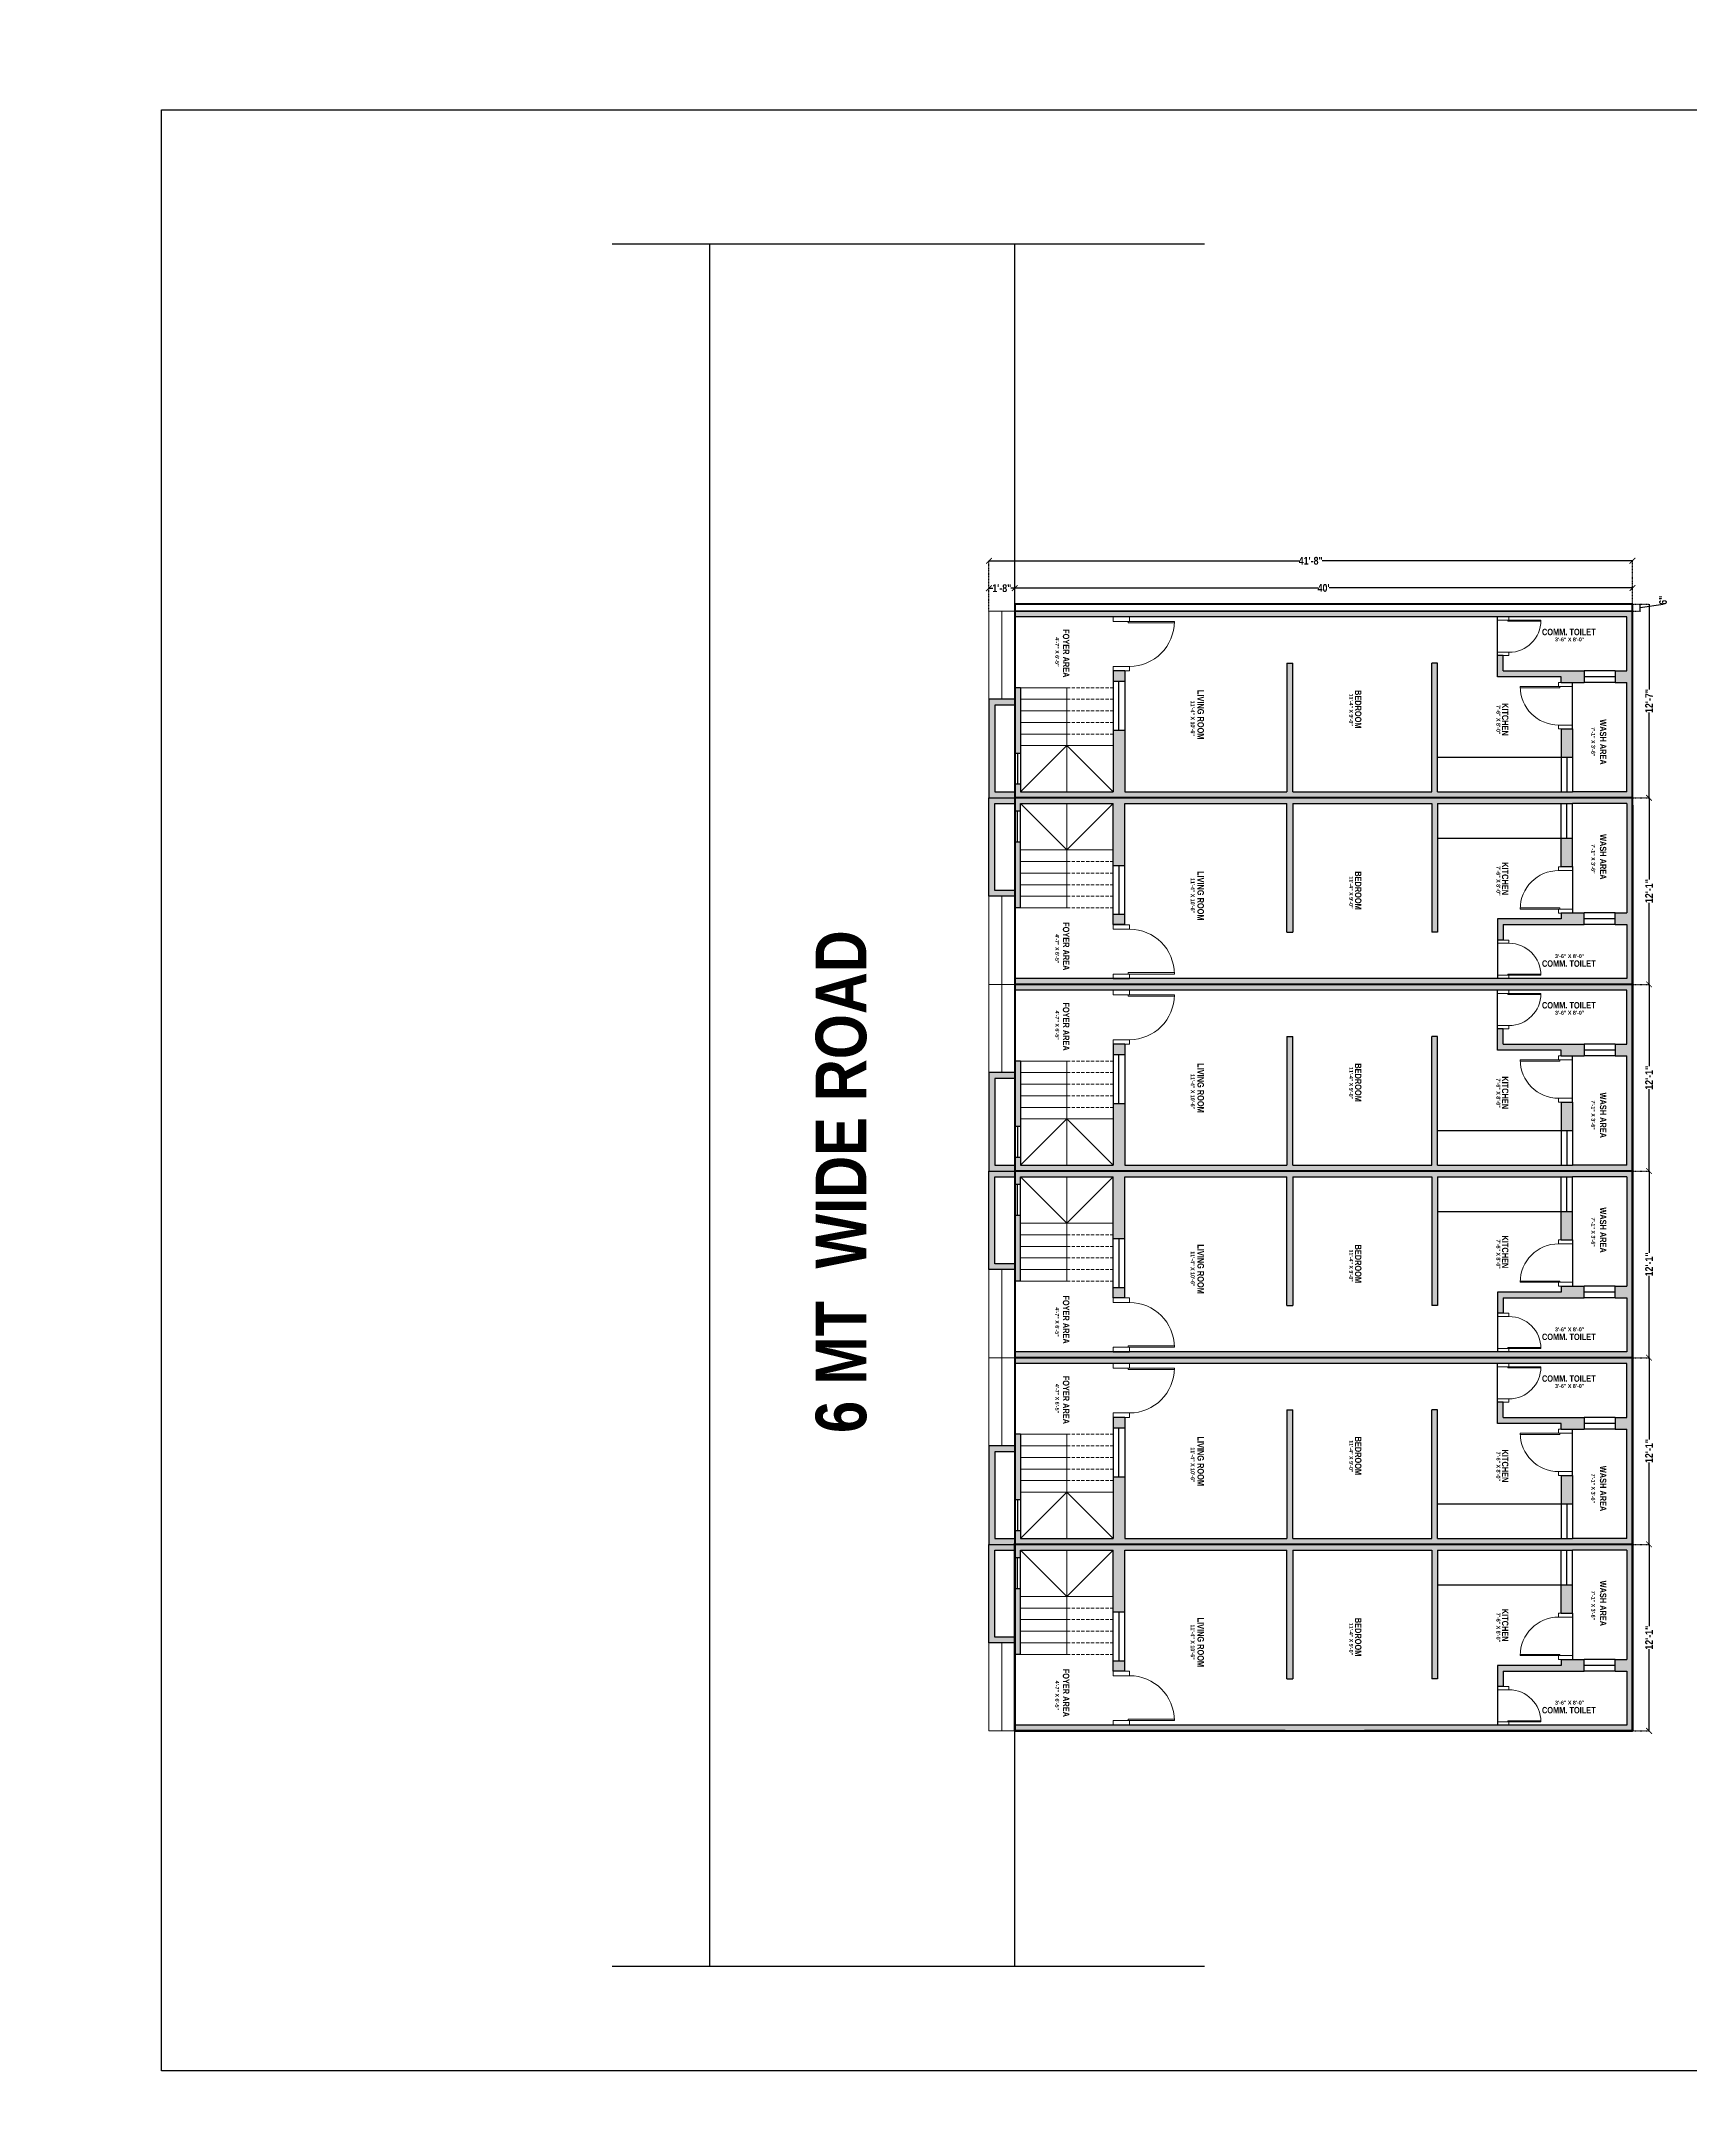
# Model space of a CAD drawing. Header units: inches. Extents: x 218041 to 238734, y -94371 to -86245.
# Drawn here: x 236203 to 237484, y -92760 to -91149 of the extents above; entities that cross this region are included whole.
import ezdxf

# ---------------------------------------------------------------- set-up
doc = ezdxf.new("R2010")
doc.units = ezdxf.units.IN
doc.header["$LTSCALE"] = 0.1
doc.header["$MEASUREMENT"] = 0
doc.header["$PDMODE"] = 35
doc.linetypes.add('DASHED2', pattern=[0.375, 0.25, -0.125])
doc.layers.add('dimension', color=5, linetype='Continuous')
doc.layers.add('TEXT', color=250, linetype='Continuous')
for name, color, linetype, lineweight in [('dw', 33, 'Continuous', 15), ('my wall', 7, 'Continuous', 20), ('Wall', 250, 'Continuous', 30)]:
    doc.layers.add(name, color=color, linetype=linetype, lineweight=lineweight)
doc.layers.add('garden', color=7, linetype='Continuous', lineweight=13, true_color=0x2e8a0a)
doc.styles.get("Standard").update_dxf_attribs({"font": 'swisscb.ttf'})
doc.dimstyles.get("Standard").update_dxf_attribs({"dimtxt": 7, "dimasz": 7, "dimexe": 7, "dimexo": 7, "dimgap": 2, "dimtad": 0, "dimzin": 0, "dimdsep": 46, "dimlunit": 4, "dimtxsty": 'Standard', "dimblk": 'OBLIQUE', "dimcen": 0.09, "dimclrd": 256, "dimclre": 256, "dimclrt": 256, "dimadec": 1, "dimazin": 0, "dimtfac": 1, "dimtofl": 0, "dimtmove": 0, "dimatfit": 3, "dimldrblk": 'OBLIQUE', "dimfxl": 0, "dimfrac": 1, "dimtolj": 1, "dimtzin": 0, "dimlwd": 0, "dimlwe": 0, "dimarcsym": 0})

# ---------------------------------------------------------------- blocks, each defined once
blk = doc.blocks.new('FGDEGER')
at = {"color": 1, "lineweight": -3}
for p, q in [((236711.2, -91306.7), (237171.5, -91306.7)), ((236787, -92644.8), (236787, -91306.7)), ((237024, -92644.8), (237024, -91306.7)), ((236711.2, -92644.8), (237171.5, -92644.8))]:
    blk.add_line(p, q, dxfattribs=at)
blk = doc.blocks.new('ZFASDF')
at = {"layer": 'dw'}
for p, q in [((231693.8, -88120.6), (231659.9, -88120.6)), ((231693.8, -88119.8), (231668.1, -88119.8)), ((231668.1, -88119.8), (231668.1, -88120.6))]:
    blk.add_line(p, q, dxfattribs=at)
for points in [[(231668.9, -88095.7), (231659.9, -88095.7), (231659.9, -88093.2), (231668.9, -88093.2)], [(231668.9, -88120.6), (231659.9, -88120.6), (231659.9, -88123.2), (231668.9, -88123.2)]]:
    blk.add_lwpolyline(points, close=True, dxfattribs=at)
blk.add_arc((231668.9, -88120.6), 24.9, 0, 90, dxfattribs=at)
blk = doc.blocks.new('GJRTYH')
at = {"lineweight": -3, "true_color": 0x636466, "transparency": 33554687}
h = blk.add_hatch(color=251, dxfattribs=at)
h.dxf.hatch_style = 1
h.paths.add_polyline_path([(237457.5, -92285.5), (237457.5, -92263.5), (237448.5, -92263.5), (237448.5, -92285.5)], flags=17)
h.paths.add_polyline_path([(237457.5, -92370.5), (237457.5, -92348.5), (237448.5, -92348.5), (237448.5, -92370.5)], flags=17)
h.paths.add_polyline_path([(237457.5, -92321.5), (237499.5, -92321.5), (237499.5, -92406.5), (237490.5, -92406.5), (237490.5, -92415.5), (237499.5, -92415.5), (237499.5, -92457.5), (237024, -92457.5), (237024, -92462), (237504, -92462), (237504, -92406.5), (237504, -92317), (237504, -92227.5), (237504, -92172), (237024, -92172), (237024, -92176.5), (237499.5, -92176.5), (237499.5, -92218.5), (237490.5, -92218.5), (237490.5, -92227.5), (237499.5, -92227.5), (237499.5, -92312.5), (237457.5, -92312.5), (237352.5, -92312.5), (237352.5, -92212.5), (237348, -92212.5), (237348, -92312.5), (237240, -92312.5), (237240, -92212.5), (237235.5, -92212.5), (237235.5, -92312.5), (237109.5, -92312.5), (237109.5, -92264.5), (237100.5, -92264.5), (237100.5, -92312.5), (237028.5, -92312.5), (237028.5, -92306.5), (237024, -92306.5), (237024, -92317), (237024, -92327.5), (237028.5, -92327.5), (237028.5, -92321.5), (237100.5, -92321.5), (237100.5, -92369.5), (237109.5, -92369.5), (237109.5, -92321.5), (237235.5, -92321.5), (237235.5, -92421.5), (237240, -92421.5), (237240, -92321.5), (237348, -92321.5), (237348, -92421.5), (237352.5, -92421.5), (237352.5, -92321.5)])
h.paths.add_polyline_path([(237466.5, -92227.5), (237466.5, -92218.5), (237403.5, -92218.5), (237403.5, -92206.5), (237399, -92206.5), (237399, -92223), (237448.5, -92223), (237448.5, -92227.5)], flags=17)
h.paths.add_polyline_path([(237466.5, -92415.5), (237466.5, -92406.5), (237448.5, -92406.5), (237448.5, -92411), (237399, -92411), (237399, -92427.5), (237403.5, -92427.5), (237403.5, -92415.5)], flags=17)
h.paths.add_polyline_path([(237109.5, -92415.5), (237109.5, -92407.5), (237100.5, -92407.5), (237100.5, -92415.5)], flags=17)
h.paths.add_polyline_path([(237109.5, -92226.5), (237109.5, -92218.5), (237100.5, -92218.5), (237100.5, -92226.5)], flags=17)
h.paths.add_polyline_path([(237028.5, -92282.5), (237028.5, -92231.5), (237024, -92231.5), (237024, -92240.5), (237024, -92282.5)], flags=17)
h.paths.add_polyline_path([(237028.5, -92402.5), (237028.5, -92351.5), (237024, -92351.5), (237024, -92402.5)], flags=17)
at = {"layer": 'garden', "lineweight": 0, "true_color": 0xd7c2ad}
h = blk.add_hatch(color=9, dxfattribs=at)
h.dxf.hatch_style = 1
h.paths.add_polyline_path([(237024, -92317), (237024, -92312.5), (237008.5, -92312.5), (237008.5, -92245), (237024, -92245), (237024, -92240.5), (237004, -92240.5), (237004, -92317)])
h.paths.add_polyline_path([(237024, -92393.5), (237024, -92389), (237008.5, -92389), (237008.5, -92321.5), (237024, -92321.5), (237024, -92317), (237004, -92317), (237004, -92393.5)])
at = {"lineweight": -3}
for p, q in [((237399, -92206.5), (237399, -92176.5)), ((237457.5, -92263.5), (237457.5, -92227.5)), ((237352.5, -92285.5), (237448.5, -92285.5)), ((237352.5, -92348.5), (237448.5, -92348.5)), ((237457.5, -92370.5), (237457.5, -92406.5)), ((237399, -92427.5), (237399, -92457.5))]:
    blk.add_line(p, q, dxfattribs=at)
at = {"color": 5}
for p, q in [((237490.5, -92218.5), (237466.5, -92218.5)), ((237100.5, -92226.5), (237100.5, -92264.5)), ((237105, -92264.5), (237105, -92226.5)), ((237109.5, -92226.5), (237109.5, -92264.5)), ((237490.5, -92223), (237466.5, -92223)), ((237490.5, -92227.5), (237466.5, -92227.5)), ((237024, -92306.5), (237024, -92282.5)), ((237026.2, -92282.5), (237026.2, -92306.5)), ((237028.5, -92282.5), (237028.5, -92306.5)), ((237448.5, -92285.5), (237448.5, -92312.5)), ((237453, -92285.5), (237453, -92312.5)), ((237457.5, -92285.5), (237457.5, -92312.5)), ((237024, -92327.5), (237024, -92351.5)), ((237026.2, -92351.5), (237026.2, -92327.5)), ((237028.5, -92351.5), (237028.5, -92327.5)), ((237448.5, -92348.5), (237448.5, -92321.5)), ((237453, -92348.5), (237453, -92321.5)), ((237457.5, -92348.5), (237457.5, -92321.5)), ((237100.5, -92407.5), (237100.5, -92369.5)), ((237105, -92369.5), (237105, -92407.5)), ((237109.5, -92407.5), (237109.5, -92369.5)), ((237490.5, -92406.5), (237466.5, -92406.5)), ((237490.5, -92411), (237466.5, -92411)), ((237490.5, -92415.5), (237466.5, -92415.5))]:
    blk.add_line(p, q, dxfattribs=at)
at = {"lineweight": -3}
for points in [[(237024, -92240.5), (237004, -92240.5), (237004, -92317), (237024, -92317)], [(237024, -92245), (237008.5, -92245), (237008.5, -92312.5), (237024, -92312.5)], [(237024, -92393.5), (237004, -92393.5), (237004, -92317), (237024, -92317)], [(237024, -92389), (237008.5, -92389), (237008.5, -92321.5), (237024, -92321.5)]]:
    blk.add_lwpolyline(points, dxfattribs=at)
at = {"layer": 'my wall'}
for p, q in [((237004, -92240.5), (237004, -92172)), ((237024, -92172), (237004, -92172)), ((237014, -92240.5), (237014, -92172)), ((237024, -92240.5), (237024, -92172)), ((237028.5, -92231.5), (237064.5, -92231.5)), ((237064.5, -92276.5), (237064.5, -92231.5)), ((237024, -92240.5), (237004, -92240.5)), ((237028.5, -92240.5), (237064.5, -92240.5)), ((237028.5, -92249.5), (237064.5, -92249.5)), ((237028.5, -92258.5), (237064.5, -92258.5)), ((237028.5, -92267.5), (237064.5, -92267.5)), ((237028.5, -92276.5), (237100.5, -92276.5)), ((237064.5, -92276.5), (237028.5, -92312.5)), ((237064.5, -92276.5), (237064.5, -92312.5)), ((237064.5, -92276.5), (237100.5, -92312.5)), ((237064.5, -92357.5), (237028.5, -92321.5)), ((237064.5, -92357.5), (237064.5, -92321.5)), ((237064.5, -92357.5), (237100.5, -92321.5)), ((237028.5, -92357.5), (237100.5, -92357.5)), ((237064.5, -92357.5), (237064.5, -92402.5)), ((237028.5, -92366.5), (237064.5, -92366.5)), ((237028.5, -92375.5), (237064.5, -92375.5)), ((237004, -92393.5), (237004, -92462)), ((237024, -92393.5), (237004, -92393.5)), ((237014, -92393.5), (237014, -92462)), ((237024, -92393.5), (237024, -92462)), ((237028.5, -92384.5), (237064.5, -92384.5)), ((237028.5, -92393.5), (237064.5, -92393.5)), ((237028.5, -92402.5), (237064.5, -92402.5)), ((237024, -92462), (237004, -92462))]:
    blk.add_line(p, q, dxfattribs=at)
at = {"layer": 'my wall', "linetype": 'DASHED2', "ltscale": 100}
for p, q in [((237064.5, -92231.5), (237100.5, -92231.5)), ((237064.5, -92240.5), (237100.5, -92240.5)), ((237064.5, -92249.5), (237100.5, -92249.5)), ((237064.5, -92258.5), (237100.5, -92258.5)), ((237064.5, -92267.5), (237100.5, -92267.5)), ((237064.5, -92366.5), (237100.5, -92366.5)), ((237064.5, -92375.5), (237100.5, -92375.5)), ((237064.5, -92384.5), (237100.5, -92384.5)), ((237064.5, -92393.5), (237100.5, -92393.5)), ((237064.5, -92402.5), (237100.5, -92402.5))]:
    blk.add_line(p, q, dxfattribs=at)
at = {"layer": 'Wall', "lineweight": 30}
for p, q in [((237024, -92172), (237024, -92176.5)), ((237024, -92172), (237504, -92172)), ((237504, -92172), (237024, -92172)), ((237504, -92227.5), (237504, -92172)), ((237499.5, -92176.5), (237024, -92176.5)), ((237499.5, -92218.5), (237499.5, -92176.5)), ((237100.5, -92218.5), (237100.5, -92226.5)), ((237109.5, -92218.5), (237100.5, -92218.5)), ((237109.5, -92218.5), (237109.5, -92226.5)), ((237235.5, -92212.5), (237235.5, -92312.5)), ((237235.5, -92212.5), (237240, -92212.5)), ((237240, -92312.5), (237240, -92212.5)), ((237352.5, -92212.5), (237348, -92212.5)), ((237348, -92312.5), (237348, -92212.5)), ((237352.5, -92312.5), (237352.5, -92212.5)), ((237403.5, -92206.5), (237399, -92206.5)), ((237399, -92223), (237399, -92206.5)), ((237403.5, -92218.5), (237403.5, -92206.5)), ((237403.5, -92218.5), (237466.5, -92218.5)), ((237466.5, -92218.5), (237466.5, -92227.5)), ((237490.5, -92218.5), (237490.5, -92227.5)), ((237490.5, -92218.5), (237499.5, -92218.5)), ((237024, -92231.5), (237024, -92282.5)), ((237028.5, -92231.5), (237024, -92231.5)), ((237028.5, -92231.5), (237028.5, -92282.5)), ((237100.5, -92226.5), (237109.5, -92226.5)), ((237448.5, -92223), (237399, -92223)), ((237448.5, -92227.5), (237448.5, -92223)), ((237448.5, -92227.5), (237466.5, -92227.5)), ((237490.5, -92227.5), (237499.5, -92227.5)), ((237499.5, -92312.5), (237499.5, -92227.5)), ((237504, -92317), (237504, -92227.5)), ((237100.5, -92264.5), (237109.5, -92264.5)), ((237100.5, -92264.5), (237100.5, -92312.5)), ((237109.5, -92264.5), (237109.5, -92312.5)), ((237448.5, -92263.5), (237457.5, -92263.5)), ((237448.5, -92263.5), (237448.5, -92285.5)), ((237457.5, -92263.5), (237457.5, -92285.5)), ((237028.5, -92282.5), (237024, -92282.5)), ((237448.5, -92285.5), (237457.5, -92285.5)), ((237024, -92306.5), (237024, -92317)), ((237028.5, -92306.5), (237024, -92306.5)), ((237024, -92327.5), (237024, -92317)), ((237028.5, -92306.5), (237028.5, -92312.5)), ((237028.5, -92312.5), (237100.5, -92312.5)), ((237109.5, -92312.5), (237235.5, -92312.5)), ((237240, -92312.5), (237348, -92312.5)), ((237352.5, -92312.5), (237457.5, -92312.5)), ((237499.5, -92312.5), (237457.5, -92312.5)), ((237504, -92317), (237504, -92406.5)), ((237028.5, -92327.5), (237024, -92327.5)), ((237028.5, -92327.5), (237028.5, -92321.5)), ((237028.5, -92321.5), (237100.5, -92321.5)), ((237100.5, -92369.5), (237100.5, -92321.5)), ((237109.5, -92369.5), (237109.5, -92321.5)), ((237109.5, -92321.5), (237235.5, -92321.5)), ((237235.5, -92421.5), (237235.5, -92321.5)), ((237240, -92321.5), (237240, -92421.5)), ((237240, -92321.5), (237348, -92321.5)), ((237348, -92321.5), (237348, -92421.5)), ((237352.5, -92321.5), (237352.5, -92421.5)), ((237352.5, -92321.5), (237457.5, -92321.5)), ((237499.5, -92321.5), (237457.5, -92321.5)), ((237499.5, -92321.5), (237499.5, -92406.5)), ((237448.5, -92348.5), (237457.5, -92348.5)), ((237448.5, -92370.5), (237448.5, -92348.5)), ((237457.5, -92370.5), (237457.5, -92348.5)), ((237024, -92402.5), (237024, -92351.5)), ((237028.5, -92351.5), (237024, -92351.5)), ((237028.5, -92402.5), (237028.5, -92351.5)), ((237100.5, -92369.5), (237109.5, -92369.5)), ((237448.5, -92370.5), (237457.5, -92370.5)), ((237028.5, -92402.5), (237024, -92402.5)), ((237100.5, -92407.5), (237109.5, -92407.5)), ((237100.5, -92415.5), (237100.5, -92407.5)), ((237109.5, -92415.5), (237109.5, -92407.5)), ((237448.5, -92411), (237399, -92411)), ((237399, -92411), (237399, -92427.5)), ((237448.5, -92406.5), (237466.5, -92406.5)), ((237448.5, -92406.5), (237448.5, -92411)), ((237466.5, -92415.5), (237466.5, -92406.5)), ((237490.5, -92415.5), (237490.5, -92406.5)), ((237490.5, -92406.5), (237499.5, -92406.5)), ((237504, -92406.5), (237504, -92462)), ((237109.5, -92415.5), (237100.5, -92415.5)), ((237235.5, -92421.5), (237240, -92421.5)), ((237352.5, -92421.5), (237348, -92421.5)), ((237403.5, -92427.5), (237399, -92427.5)), ((237403.5, -92415.5), (237466.5, -92415.5)), ((237403.5, -92415.5), (237403.5, -92427.5)), ((237490.5, -92415.5), (237499.5, -92415.5)), ((237499.5, -92415.5), (237499.5, -92457.5)), ((237024, -92462), (237024, -92457.5)), ((237499.5, -92457.5), (237024, -92457.5)), ((237024, -92462), (237504, -92462)), ((237504, -92462), (237024, -92462))]:
    blk.add_line(p, q, dxfattribs=at)
at = {"layer": 'my wall', "rotation": 180}
for p, xscale, yscale, zscale in [((-87223.3, -215548.9), -1.399999999999774, 1.399999999999774, 1.399999999999774), ((515449.3, -197975.3), 1.200000000007567, 1.200000000007567, 1.200000000007567)]:
    blk.add_blockref('ZFASDF', p, dxfattribs=dict(at, xscale=xscale, yscale=yscale, zscale=zscale))
at = {"layer": 'my wall', "xscale": -1, "rotation": 180}
blk.add_blockref('ZFASDF', (5739.1, -180299.7), dxfattribs=at)
at = {"layer": 'my wall'}
for p, xscale, yscale, zscale in [((515449.3, 13341.3), -1.200000000007567, 1.200000000007567, 1.200000000007567), ((-87223.3, 30914.9), 1.399999999999774, 1.399999999999774, 1.399999999999774)]:
    blk.add_blockref('ZFASDF', p, dxfattribs=dict(at, xscale=xscale, yscale=yscale, zscale=zscale))
blk.add_blockref('ZFASDF', (5739.1, -4334.3), dxfattribs=at)
at = {"layer": 'TEXT', "ltscale": 1000}
for s, height, p in [('FOYER AREA', 5, (237061.4, -92186)), ('4\'-7" X 6\'-5"', 3, (237055.5, -92192.3)), ('LIVING ROOM', 5, (237166, -92233.2)), ('11\'-4" X 9\'-0"', 3, (237283.9, -92236.1)), ('BEDROOM', 5, (237288.4, -92233.3)), ('11\'-4" X 10\'-6"', 3, (237160.8, -92241.6)), ('7\'-6" X 8\'-0"', 3, (237398.3, -92245)), ('KITCHEN', 5, (237402.6, -92243.4)), ('7\'-1" X 3\'-6"', 3, (237472, -92262.1)), ('WASH AREA', 5, (237478.7, -92256)), ('WASH AREA', 5, (237478.7, -92345.2)), ('7\'-1" X 3\'-6"', 3, (237472, -92353.1)), ('11\'-4" X 10\'-6"', 3, (237160.8, -92379.3)), ('LIVING ROOM', 5, (237166, -92373.9)), ('11\'-4" X 9\'-0"', 3, (237283.9, -92378)), ('BEDROOM', 5, (237288.4, -92374.1)), ('7\'-6" X 8\'-0"', 3, (237398.3, -92370.2)), ('KITCHEN', 5, (237402.6, -92367.1)), ('4\'-7" X 6\'-5"', 3, (237055.5, -92422.9)), ('FOYER AREA', 5, (237061.4, -92413.6))]:
    blk.add_text(s, height=height, rotation=270, dxfattribs=at).set_placement(p)
for s, height, p in [('COMM. TOILET', 5, (237433.7, -92190.7)), ('3\'-6" X 8\'-0"', 3, (237443.8, -92195.5)), ('COMM. TOILET', 5, (237433.7, -92448.3)), ('3\'-6" X 8\'-0"', 3, (237443.8, -92441.5))]:
    blk.add_text(s, height=height, dxfattribs=at).set_placement(p)
blk = doc.blocks.new('SAFSF')
at = {"color": 1, "lineweight": 50}
for p, q in [((237504, -91586.5), (237024, -91586.5)), ((237504, -91737), (237024, -91737)), ((237504, -91882), (237024, -91882)), ((237504, -92027), (237024.6, -92027)), ((237504, -92172), (237024, -92172)), ((237504, -92317), (237024, -92317))]:
    blk.add_line(p, q, dxfattribs=at)
at = {"layer": 'dimension', "color": 1, "lineweight": 50}
for p, q in [((237024, -91586.5), (237024, -91922.6)), ((237504, -91742.8), (237504, -91586.5)), ((237504, -91922.6), (237504, -91742.8)), ((237504, -91742.8), (237504, -91922.6)), ((237024, -91922.6), (237024, -92102.4)), ((237504, -92102.4), (237504, -91922.6)), ((237504, -91922.6), (237504, -92102.4)), ((237024, -92102.4), (237024, -92282.2)), ((237504, -92282.2), (237504, -92102.4)), ((237504, -92102.4), (237504, -92282.2)), ((237024, -92282.2), (237024, -92462)), ((237504, -92462), (237504, -92282.2)), ((237504, -92282.2), (237504, -92462)), ((237024, -92462), (237024, -92316.1)), ((237024, -92316.1), (237024, -92462)), ((237234.1, -92462), (237024, -92462)), ((237024, -92462), (237504, -92462)), ((237475.6, -92462), (237295.8, -92462)), ((237504, -92462), (237475.6, -92462))]:
    blk.add_line(p, q, dxfattribs=at)
blk = doc.blocks.new('_ArchTick')
at = {"color": 0, "linetype": 'ByBlock', "const_width": 0.15}
blk.add_lwpolyline([(-0.5, -0.5), (0.5, 0.5)], dxfattribs=at)
blk = doc.blocks.new('*D511')
at = {"color": 5, "linetype": 'DASHED2', "transparency": 16777216}
for p, q in [((237439.1, -91586.5), (237445.2, -91586.5)), ((237439.1, -91592), (237445.2, -91592))]:
    blk.add_line(p, q, dxfattribs=at)
at = {"color": 5, "transparency": 16777216}
for p, q in [((237445.1, -91592), (237445.1, -91586.5)), ((237445.1, -91589.3), (237462.8, -91586.5))]:
    blk.add_line(p, q, dxfattribs=at)
at = {"layer": 'Defpoints', "color": 0, "lineweight": -3, "transparency": 16777216}
for p in [(237439, -91586.5), (237439, -91592), (237445.1, -91586.5)]:
    blk.add_point(p, dxfattribs=at)
at = {"color": 5, "transparency": 16777216, "xscale": 0.125, "yscale": 0.125, "zscale": 0.125}
for p, rotation in [((237445.1, -91586.5), 90), ((237445.1, -91592), 270)]:
    blk.add_blockref('_ArchTick', p, dxfattribs=dict(at, rotation=rotation))
at = {"color": 5, "lineweight": -3, "transparency": 16777216, "insert": (237462.8, -91583.5), "char_height": 6, "attachment_point": 5, "rotation": 90}
blk.add_mtext('\\A1;6"', dxfattribs=at)
blk = doc.blocks.new('*D512')
at = {"color": 5, "linetype": 'DASHED2', "transparency": 16777216}
for p, q in [((237439.1, -92317), (237451.9, -92317)), ((237439.1, -92462), (237451.9, -92462))]:
    blk.add_line(p, q, dxfattribs=at)
at = {"color": 5, "transparency": 16777216}
for p, q in [((237451.9, -92317), (237451.9, -92380.5)), ((237451.9, -92462), (237451.9, -92398.5))]:
    blk.add_line(p, q, dxfattribs=at)
at = {"layer": 'Defpoints', "color": 0, "lineweight": -3, "transparency": 16777216}
for p in [(237439, -92317), (237451.9, -92317), (237439, -92462)]:
    blk.add_point(p, dxfattribs=at)
at = {"color": 5, "transparency": 16777216, "xscale": 4.5, "yscale": 4.5, "zscale": 4.5}
for p, rotation in [((237451.9, -92317), 90), ((237451.9, -92462), 270)]:
    blk.add_blockref('_ArchTick', p, dxfattribs=dict(at, rotation=rotation))
at = {"color": 5, "lineweight": -3, "transparency": 16777216, "insert": (237451.9, -92389.5), "char_height": 6, "attachment_point": 5, "rotation": 90}
blk.add_mtext('\\A1;12\'-1"', dxfattribs=at)
blk = doc.blocks.new('*D513')
at = {"color": 5, "linetype": 'DASHED2', "transparency": 16777216}
for p, q in [((237439.1, -92172), (237451.9, -92172)), ((237439.1, -92317), (237451.9, -92317))]:
    blk.add_line(p, q, dxfattribs=at)
at = {"color": 5, "transparency": 16777216}
for p, q in [((237451.9, -92172), (237451.9, -92235.5)), ((237451.9, -92317), (237451.9, -92253.5))]:
    blk.add_line(p, q, dxfattribs=at)
at = {"layer": 'Defpoints', "color": 0, "lineweight": -3, "transparency": 16777216}
for p in [(237439, -92172), (237451.9, -92172), (237439, -92317)]:
    blk.add_point(p, dxfattribs=at)
at = {"color": 5, "transparency": 16777216, "xscale": 4.5, "yscale": 4.5, "zscale": 4.5}
for p, rotation in [((237451.9, -92172), 90), ((237451.9, -92317), 270)]:
    blk.add_blockref('_ArchTick', p, dxfattribs=dict(at, rotation=rotation))
at = {"color": 5, "lineweight": -3, "transparency": 16777216, "insert": (237451.9, -92244.5), "char_height": 6, "attachment_point": 5, "rotation": 90}
blk.add_mtext('\\A1;12\'-1"', dxfattribs=at)
blk = doc.blocks.new('*D514')
at = {"color": 5, "linetype": 'DASHED2', "transparency": 16777216}
for p, q in [((237439.1, -92027), (237451.9, -92027)), ((237439.1, -92172), (237451.9, -92172))]:
    blk.add_line(p, q, dxfattribs=at)
at = {"color": 5, "transparency": 16777216}
for p, q in [((237451.9, -92027), (237451.9, -92090.5)), ((237451.9, -92172), (237451.9, -92108.5))]:
    blk.add_line(p, q, dxfattribs=at)
at = {"layer": 'Defpoints', "color": 0, "lineweight": -3, "transparency": 16777216}
for p in [(237439, -92027), (237451.9, -92027), (237439, -92172)]:
    blk.add_point(p, dxfattribs=at)
at = {"color": 5, "transparency": 16777216, "xscale": 4.5, "yscale": 4.5, "zscale": 4.5}
for p, rotation in [((237451.9, -92027), 90), ((237451.9, -92172), 270)]:
    blk.add_blockref('_ArchTick', p, dxfattribs=dict(at, rotation=rotation))
at = {"color": 5, "lineweight": -3, "transparency": 16777216, "insert": (237451.9, -92099.5), "char_height": 6, "attachment_point": 5, "rotation": 90}
blk.add_mtext('\\A1;12\'-1"', dxfattribs=at)
blk = doc.blocks.new('*D515')
at = {"color": 5, "linetype": 'DASHED2', "transparency": 16777216}
for p, q in [((237439.1, -91882), (237451.9, -91882)), ((237439.1, -92027), (237451.9, -92027))]:
    blk.add_line(p, q, dxfattribs=at)
at = {"color": 5, "transparency": 16777216}
for p, q in [((237451.9, -91882), (237451.9, -91945.5)), ((237451.9, -92027), (237451.9, -91963.5))]:
    blk.add_line(p, q, dxfattribs=at)
at = {"layer": 'Defpoints', "color": 0, "lineweight": -3, "transparency": 16777216}
for p in [(237439, -91882), (237451.9, -91882), (237439, -92027)]:
    blk.add_point(p, dxfattribs=at)
at = {"color": 5, "transparency": 16777216, "xscale": 4.5, "yscale": 4.5, "zscale": 4.5}
for p, rotation in [((237451.9, -91882), 90), ((237451.9, -92027), 270)]:
    blk.add_blockref('_ArchTick', p, dxfattribs=dict(at, rotation=rotation))
at = {"color": 5, "lineweight": -3, "transparency": 16777216, "insert": (237451.9, -91954.5), "char_height": 6, "attachment_point": 5, "rotation": 90}
blk.add_mtext('\\A1;12\'-1"', dxfattribs=at)
blk = doc.blocks.new('*D516')
at = {"color": 5, "linetype": 'DASHED2', "transparency": 16777216}
for p, q in [((237439.1, -91737), (237451.9, -91737)), ((237439.1, -91882), (237451.9, -91882))]:
    blk.add_line(p, q, dxfattribs=at)
at = {"color": 5, "transparency": 16777216}
for p, q in [((237451.9, -91737), (237451.9, -91800.5)), ((237451.9, -91882), (237451.9, -91818.5))]:
    blk.add_line(p, q, dxfattribs=at)
at = {"layer": 'Defpoints', "color": 0, "lineweight": -3, "transparency": 16777216}
for p in [(237439, -91737), (237451.9, -91737), (237439, -91882)]:
    blk.add_point(p, dxfattribs=at)
at = {"color": 5, "transparency": 16777216, "xscale": 4.5, "yscale": 4.5, "zscale": 4.5}
for p, rotation in [((237451.9, -91737), 90), ((237451.9, -91882), 270)]:
    blk.add_blockref('_ArchTick', p, dxfattribs=dict(at, rotation=rotation))
at = {"color": 5, "lineweight": -3, "transparency": 16777216, "insert": (237451.9, -91809.5), "char_height": 6, "attachment_point": 5, "rotation": 90}
blk.add_mtext('\\A1;12\'-1"', dxfattribs=at)
blk = doc.blocks.new('*D517')
at = {"color": 5, "linetype": 'DASHED2', "transparency": 16777216}
for p, q in [((237439.1, -91586.5), (237451.9, -91586.5)), ((237439.1, -91737), (237451.9, -91737))]:
    blk.add_line(p, q, dxfattribs=at)
at = {"color": 5, "transparency": 16777216}
for p, q in [((237451.9, -91586.5), (237451.9, -91652.8)), ((237451.9, -91737), (237451.9, -91670.7))]:
    blk.add_line(p, q, dxfattribs=at)
at = {"layer": 'Defpoints', "color": 0, "lineweight": -3, "transparency": 16777216}
for p in [(237439, -91586.5), (237451.9, -91586.5), (237439, -91737)]:
    blk.add_point(p, dxfattribs=at)
at = {"color": 5, "transparency": 16777216, "xscale": 0.125, "yscale": 0.125, "zscale": 0.125}
for p, rotation in [((237451.9, -91586.5), 90), ((237451.9, -91737), 270)]:
    blk.add_blockref('_ArchTick', p, dxfattribs=dict(at, rotation=rotation))
at = {"color": 5, "lineweight": -3, "transparency": 16777216, "insert": (237451.9, -91661.8), "char_height": 6, "attachment_point": 5, "rotation": 90}
blk.add_mtext('\\A1;12\'-7"', dxfattribs=at)
blk = doc.blocks.new('*D518')
at = {"color": 5, "linetype": 'DASHED2', "transparency": 16777216}
for p, q in [((236959, -91586.4), (236959, -91574)), ((237439, -91586.4), (237439, -91574))]:
    blk.add_line(p, q, dxfattribs=at)
at = {"color": 5, "transparency": 16777216}
for p, q in [((236959, -91574), (237194.6, -91574)), ((237439, -91574), (237203.4, -91574))]:
    blk.add_line(p, q, dxfattribs=at)
at = {"layer": 'Defpoints', "color": 0, "lineweight": -3, "transparency": 16777216}
for p in [(236959, -91574), (236959, -91586.5), (237439, -91586.5)]:
    blk.add_point(p, dxfattribs=at)
at = {"color": 5, "transparency": 16777216, "xscale": 4.5, "yscale": 4.5, "zscale": 4.5, "rotation": 180}
blk.add_blockref('_ArchTick', (236959, -91574), dxfattribs=at)
at = {"color": 5, "transparency": 16777216, "xscale": 4.5, "yscale": 4.5, "zscale": 4.5}
blk.add_blockref('_ArchTick', (237439, -91574), dxfattribs=at)
at = {"color": 5, "lineweight": -3, "transparency": 16777216, "insert": (237199, -91574), "char_height": 6, "attachment_point": 5}
blk.add_mtext("\\A1;40'", dxfattribs=at)
blk = doc.blocks.new('*D519')
at = {"color": 5, "linetype": 'DASHED2', "transparency": 16777216}
for p, q in [((236939, -91591.9), (236939, -91574.2)), ((236959, -91586.4), (236959, -91574.2))]:
    blk.add_line(p, q, dxfattribs=at)
at = {"color": 5, "transparency": 16777216}
for p, q in [((236939, -91574.2), (236942, -91574.2)), ((236959, -91574.2), (236956, -91574.2))]:
    blk.add_line(p, q, dxfattribs=at)
at = {"layer": 'Defpoints', "color": 0, "lineweight": -3, "transparency": 16777216}
for p in [(236939, -91574.2), (236939, -91592), (236959, -91586.5)]:
    blk.add_point(p, dxfattribs=at)
at = {"color": 5, "transparency": 16777216, "xscale": 4.5, "yscale": 4.5, "zscale": 4.5, "rotation": 180}
blk.add_blockref('_ArchTick', (236939, -91574.2), dxfattribs=at)
at = {"color": 5, "transparency": 16777216, "xscale": 4.5, "yscale": 4.5, "zscale": 4.5}
blk.add_blockref('_ArchTick', (236959, -91574.2), dxfattribs=at)
at = {"color": 5, "lineweight": -3, "transparency": 16777216, "insert": (236949, -91574.2), "char_height": 6, "attachment_point": 5}
blk.add_mtext('\\A1;1\'-8"', dxfattribs=at)
blk = doc.blocks.new('*D520')
at = {"color": 5, "linetype": 'DASHED2', "transparency": 16777216}
for p, q in [((236939, -91591.9), (236939, -91552.8)), ((237439, -91586.4), (237439, -91552.8))]:
    blk.add_line(p, q, dxfattribs=at)
at = {"color": 5, "transparency": 16777216}
for p, q in [((236939, -91552.9), (237180, -91552.9)), ((237439, -91552.9), (237198, -91552.9))]:
    blk.add_line(p, q, dxfattribs=at)
at = {"layer": 'Defpoints', "color": 0, "lineweight": -3, "transparency": 16777216}
for p in [(237439, -91552.9), (236939, -91592), (237439, -91586.5)]:
    blk.add_point(p, dxfattribs=at)
at = {"color": 5, "transparency": 16777216, "xscale": 4.5, "yscale": 4.5, "zscale": 4.5, "rotation": 180}
blk.add_blockref('_ArchTick', (236939, -91552.9), dxfattribs=at)
at = {"color": 5, "transparency": 16777216, "xscale": 4.5, "yscale": 4.5, "zscale": 4.5}
blk.add_blockref('_ArchTick', (237439, -91552.9), dxfattribs=at)
at = {"color": 5, "lineweight": -3, "transparency": 16777216, "insert": (237189, -91552.9), "char_height": 6, "attachment_point": 5}
blk.add_mtext('\\A1;41\'-8"', dxfattribs=at)

msp = doc.modelspace()

# ---------------------------------------------------------------- linework, layer by layer
at = {"color": 18, "lineweight": -3, "true_color": 0x000000}
msp.add_lwpolyline([(236296.107, -91202.657), (237945.204, -91202.657), (237945.204, -92726.02), (236296.107, -92726.02)], close=True, dxfattribs=at)
at = {"color": 3, "lineweight": 60}
msp.add_circle((236072.057, -91708.624), 2661.916, dxfattribs=at)

# ---------------------------------------------------------------- block references
at = {"color": 3, "lineweight": -3}
for name, p in [('FGDEGER', (-64.978, 0)), ('GJRTYH', (-64.978, 580)), ('SAFSF', (-64.978, 0)), ('GJRTYH', (-64.978, 290)), ('GJRTYH', (-64.978, 0))]:
    msp.add_blockref(name, p, dxfattribs=at)

# ---------------------------------------------------------------- texts
at = {"layer": 'TEXT', "color": 18, "true_color": 0x000000, "insert": (236804.336, -92230.528), "char_height": 39.34426, "attachment_point": 1, "rotation": 90}
msp.add_mtext_dynamic_manual_height_columns('6 MT  WIDE ROAD', width=434.48479, gutter_width=0.489, heights=[0], dxfattribs=at)

# ---------------------------------------------------------------- dimensions: what is measured, and where the dimension line sits
at = {"color": 5, "lineweight": -3}
for base, p1, p2, picture, middle in [((237438.996, -91552.889), (236938.996, -91592.004), (237438.996, -91586.496), '*D520', (237188.996, -91552.889)), ((236938.996, -91574.228), (236958.996, -91586.496), (236938.996, -91592.004), '*D519', (236948.996, -91574.228)), ((236958.996, -91574.048), (237438.996, -91586.496), (236958.996, -91586.496), '*D518', (237198.996, -91574.048))]:
    dim = msp.add_linear_dim(base=base, p1=p1, p2=p2, dimstyle='Standard', override={"dimscale": 0.25, "dimtxt": 24, "dimasz": 18, "dimexe": 0.25, "dimexo": 0.25, "dimgap": 0, "dimblk": 'ArchTick', "dimcen": 0.04, "dimdle": 0.05, "dimclrd": 5, "dimclre": 5, "dimclrt": 5, "dimtmove": 1, "dimfxl": 0.18, "dimlwd": 65535, "dimlwe": 65535}, dxfattribs=at)
    dim.commit()
    dim.dimension.update_dxf_attribs({"geometry": picture, "text_midpoint": middle})
dim = msp.add_linear_dim(base=(237445.109, -91586.496), p1=(237438.996, -91592.004), p2=(237438.996, -91586.496), angle=90, dimstyle='Standard', override={"dimscale": 0.25, "dimtxt": 24, "dimasz": 0.5, "dimexe": 0.25, "dimexo": 0.25, "dimgap": 0, "dimdec": 0, "dimblk": 'ArchTick', "dimcen": 0.04, "dimdle": 0.05, "dimclrd": 5, "dimclre": 5, "dimclrt": 5, "dimtdec": 0, "dimtmove": 1, "dimfxl": 0.18, "dimlwd": 65535, "dimlwe": 65535}, dxfattribs=at)
dim.commit()
dim.dimension.update_dxf_attribs({"geometry": '*D511', "text_midpoint": (237462.813, -91586.463), "dimtype": 160})
for base, p1, p2, override, picture, middle in [((237451.883, -91586.496), (237438.996, -91737.004), (237438.996, -91586.496), {"dimscale": 0.25, "dimtxt": 24, "dimasz": 0.5, "dimexe": 0.25, "dimexo": 0.25, "dimgap": 0, "dimdec": 0, "dimblk": 'ArchTick', "dimcen": 0.04, "dimdle": 0.05, "dimclrd": 5, "dimclre": 5, "dimclrt": 5, "dimtdec": 0, "dimtmove": 1, "dimfxl": 0.18, "dimlwd": 65535, "dimlwe": 65535}, '*D517', (237451.883, -91661.75)), ((237451.883, -91737.004), (237438.996, -91882.004), (237438.996, -91737.004), {"dimscale": 0.25, "dimtxt": 24, "dimasz": 18, "dimexe": 0.25, "dimexo": 0.25, "dimgap": 0, "dimblk": 'ArchTick', "dimcen": 0.04, "dimdle": 0.05, "dimclrd": 5, "dimclre": 5, "dimclrt": 5, "dimtmove": 1, "dimfxl": 0.18, "dimlwd": 65535, "dimlwe": 65535}, '*D516', (237451.883, -91809.504)), ((237451.883, -91882.004), (237438.996, -92027.004), (237438.996, -91882.004), {"dimscale": 0.25, "dimtxt": 24, "dimasz": 18, "dimexe": 0.25, "dimexo": 0.25, "dimgap": 0, "dimblk": 'ArchTick', "dimcen": 0.04, "dimdle": 0.05, "dimclrd": 5, "dimclre": 5, "dimclrt": 5, "dimtmove": 1, "dimfxl": 0.18, "dimlwd": 65535, "dimlwe": 65535}, '*D515', (237451.883, -91954.504)), ((237451.883, -92027.004), (237438.996, -92172.004), (237438.996, -92027.004), {"dimscale": 0.25, "dimtxt": 24, "dimasz": 18, "dimexe": 0.25, "dimexo": 0.25, "dimgap": 0, "dimblk": 'ArchTick', "dimcen": 0.04, "dimdle": 0.05, "dimclrd": 5, "dimclre": 5, "dimclrt": 5, "dimtmove": 1, "dimfxl": 0.18, "dimlwd": 65535, "dimlwe": 65535}, '*D514', (237451.883, -92099.504)), ((237451.883, -92172.004), (237438.996, -92317.004), (237438.996, -92172.004), {"dimscale": 0.25, "dimtxt": 24, "dimasz": 18, "dimexe": 0.25, "dimexo": 0.25, "dimgap": 0, "dimblk": 'ArchTick', "dimcen": 0.04, "dimdle": 0.05, "dimclrd": 5, "dimclre": 5, "dimclrt": 5, "dimtmove": 1, "dimfxl": 0.18, "dimlwd": 65535, "dimlwe": 65535}, '*D513', (237451.883, -92244.504)), ((237451.883, -92317.004), (237438.996, -92462.004), (237438.996, -92317.004), {"dimscale": 0.25, "dimtxt": 24, "dimasz": 18, "dimexe": 0.25, "dimexo": 0.25, "dimgap": 0, "dimblk": 'ArchTick', "dimcen": 0.04, "dimdle": 0.05, "dimclrd": 5, "dimclre": 5, "dimclrt": 5, "dimtmove": 1, "dimfxl": 0.18, "dimlwd": 65535, "dimlwe": 65535}, '*D512', (237451.883, -92389.504))]:
    dim = msp.add_linear_dim(base=base, p1=p1, p2=p2, angle=90, dimstyle='Standard', override=override, dxfattribs=at)
    dim.commit()
    dim.dimension.update_dxf_attribs({"geometry": picture, "text_midpoint": middle})

doc.saveas('drawing.dxf')
